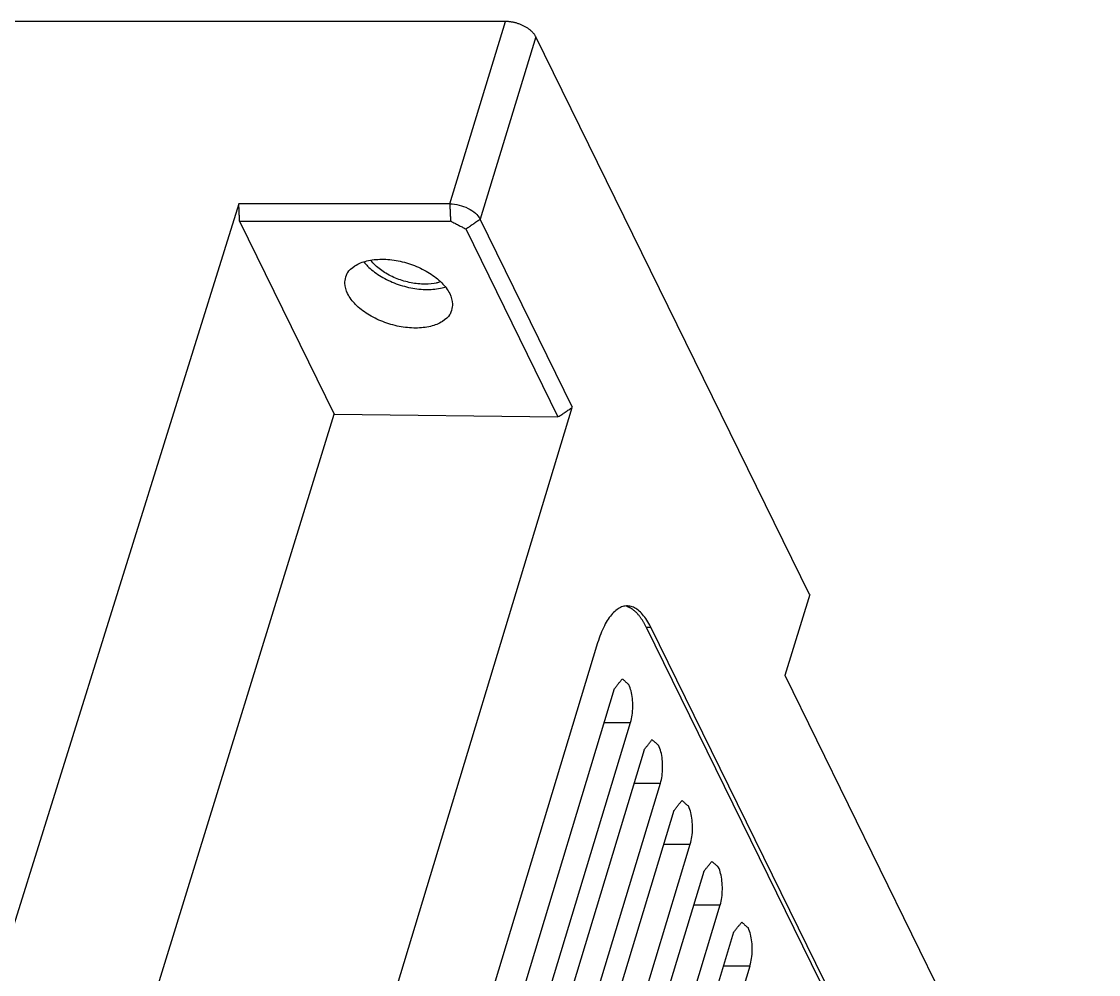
# Model space of a CAD drawing. Header units: millimetres. Extents: x 5016 to 6204, y 3065 to 3485.
# Drawn here: x 6090.87 to 6134.89, y 3228.74 to 3267.69 of the extents above; entities that cross this region are included whole.
import ezdxf

# ---------------------------------------------------------------- set-up
doc = ezdxf.new("R2010")
doc.units = ezdxf.units.MM

msp = doc.modelspace()

# ---------------------------------------------------------------- linework, layer by layer
at = {"color": 7}
for p, q in [((6110.657, 3267.687), (5969.893, 3267.687)), ((6108.375, 3260.234), (6110.657, 3267.687)), ((6111.891, 3267.062), (6109.609, 3259.609)), ((6123.079, 3244.263), (6111.891, 3267.062)), ((6099.75, 3260.234), (6086.096, 3216.521)), ((6108.375, 3260.234), (6099.75, 3260.234)), ((6099.781, 3259.525), (6108.406, 3259.525)), ((6099.781, 3259.525), (6103.653, 3251.636)), ((6113.383, 3251.918), (6109.609, 3259.609)), ((6109.023, 3259.212), (6112.794, 3251.529)), ((6100.089, 3208.021), (6113.381, 3251.917)), ((6090.211, 3208.137), (6103.653, 3251.636)), ((6103.653, 3251.636), (6112.794, 3251.529)), ((6123.089, 3244.263), (6122.066, 3240.953)), ((6116.403, 3242.935), (6116.587, 3242.935)), ((6116.403, 3242.935), (6134.705, 3205.638)), ((6134.89, 3205.638), (6116.587, 3242.935)), ((6114.418, 3242.288), (6104.62, 3209.937)), ((6133.216, 3218.253), (6122.077, 3240.953)), ((6115.095, 3240.407), (6110.836, 3226.346)), ((6111.507, 3224.979), (6115.766, 3239.039)), ((6114.68, 3239.039), (6115.766, 3239.039)), ((6116.315, 3237.921), (6112.056, 3223.86)), ((6112.727, 3222.492), (6116.986, 3236.553)), ((6115.901, 3236.553), (6116.986, 3236.553)), ((6117.535, 3235.434), (6113.276, 3221.373)), ((6113.947, 3220.006), (6118.206, 3234.067)), ((6117.121, 3234.067), (6118.206, 3234.067)), ((6118.755, 3232.948), (6114.497, 3218.887)), ((6115.168, 3217.519), (6119.426, 3231.58)), ((6118.341, 3231.58), (6119.426, 3231.58)), ((6119.975, 3230.461), (6115.717, 3216.401)), ((6116.388, 3215.033), (6120.646, 3229.094)), ((6119.561, 3229.094), (6120.646, 3229.094))]:
    msp.add_line(p, q, dxfattribs=at)
for points in [[(6111.891, 3267.062, 0), (6111.881, 3267.081, 0), (6111.87, 3267.101, 0), (6111.858, 3267.121, 0), (6111.845, 3267.14, 0), (6111.831, 3267.16, 0), (6111.817, 3267.179, 0), (6111.801, 3267.198, 0), (6111.785, 3267.217, 0), (6111.768, 3267.236, 0), (6111.751, 3267.255, 0), (6111.732, 3267.274, 0), (6111.713, 3267.292, 0), (6111.693, 3267.31, 0), (6111.672, 3267.328, 0), (6111.65, 3267.346, 0), (6111.628, 3267.363, 0), (6111.605, 3267.38, 0), (6111.582, 3267.397, 0), (6111.558, 3267.413, 0), (6111.533, 3267.429, 0), (6111.508, 3267.445, 0), (6111.482, 3267.46, 0), (6111.456, 3267.475, 0), (6111.429, 3267.49, 0), (6111.402, 3267.504, 0), (6111.375, 3267.518, 0), (6111.347, 3267.531, 0), (6111.318, 3267.544, 0), (6111.29, 3267.556, 0), (6111.26, 3267.568, 0), (6111.231, 3267.579, 0), (6111.201, 3267.59, 0), (6111.172, 3267.6, 0), (6111.142, 3267.61, 0), (6111.111, 3267.619, 0), (6111.081, 3267.628, 0), (6111.05, 3267.636, 0), (6111.02, 3267.643, 0), (6110.989, 3267.65, 0), (6110.959, 3267.656, 0), (6110.928, 3267.662, 0), (6110.897, 3267.667, 0), (6110.867, 3267.672, 0), (6110.836, 3267.676, 0), (6110.806, 3267.679, 0), (6110.776, 3267.682, 0), (6110.746, 3267.684, 0), (6110.716, 3267.686, 0), (6110.686, 3267.687, 0), (6110.657, 3267.687, 0)], [(6116.587, 3242.935, 0), (6116.548, 3243.012, 0), (6116.508, 3243.085, 0), (6116.468, 3243.155, 0), (6116.426, 3243.222, 0), (6116.384, 3243.285, 0), (6116.341, 3243.345, 0), (6116.298, 3243.402, 0), (6116.254, 3243.455, 0), (6116.209, 3243.504, 0), (6116.163, 3243.55, 0), (6116.117, 3243.592, 0), (6116.071, 3243.63, 0), (6116.024, 3243.665, 0), (6115.977, 3243.695, 0), (6115.93, 3243.722, 0), (6115.882, 3243.745, 0), (6115.834, 3243.764, 0), (6115.785, 3243.779, 0), (6115.737, 3243.791, 0), (6115.688, 3243.798, 0), (6115.64, 3243.801, 0), (6115.591, 3243.801, 0), (6115.543, 3243.796, 0), (6115.494, 3243.788, 0), (6115.446, 3243.775, 0), (6115.398, 3243.759, 0), (6115.35, 3243.739, 0), (6115.303, 3243.715, 0), (6115.255, 3243.687, 0), (6115.209, 3243.655, 0), (6115.162, 3243.619, 0), (6115.116, 3243.58, 0), (6115.071, 3243.537, 0), (6115.026, 3243.49, 0), (6114.982, 3243.44, 0), (6114.938, 3243.386, 0), (6114.895, 3243.328, 0), (6114.853, 3243.267, 0), (6114.811, 3243.202, 0), (6114.771, 3243.135, 0), (6114.731, 3243.064, 0), (6114.692, 3242.989, 0), (6114.654, 3242.912, 0), (6114.617, 3242.831, 0), (6114.581, 3242.748, 0), (6114.546, 3242.661, 0), (6114.512, 3242.572, 0), (6114.48, 3242.48, 0), (6114.448, 3242.385, 0), (6114.418, 3242.288, 0)], [(6116.403, 3242.935, 0), (6116.389, 3242.962, 0), (6116.375, 3242.989, 0), (6116.362, 3243.016, 0), (6116.348, 3243.042, 0), (6116.334, 3243.068, 0), (6116.319, 3243.094, 0), (6116.305, 3243.119, 0), (6116.291, 3243.143, 0), (6116.276, 3243.167, 0), (6116.262, 3243.191, 0), (6116.247, 3243.215, 0), (6116.232, 3243.238, 0), (6116.217, 3243.26, 0), (6116.202, 3243.282, 0), (6116.187, 3243.304, 0), (6116.172, 3243.325, 0), (6116.157, 3243.346, 0), (6116.142, 3243.366, 0), (6116.126, 3243.386, 0), (6116.111, 3243.406, 0), (6116.095, 3243.425, 0), (6116.079, 3243.443, 0), (6116.064, 3243.462, 0), (6116.048, 3243.479, 0), (6116.032, 3243.497, 0), (6116.016, 3243.513, 0), (6116, 3243.53, 0), (6115.984, 3243.546, 0), (6115.968, 3243.561, 0), (6115.951, 3243.576, 0), (6115.935, 3243.59, 0), (6115.919, 3243.604, 0), (6115.902, 3243.618, 0), (6115.886, 3243.631, 0), (6115.869, 3243.644, 0), (6115.853, 3243.656, 0), (6115.836, 3243.667, 0), (6115.82, 3243.679, 0), (6115.803, 3243.689, 0), (6115.786, 3243.7, 0), (6115.769, 3243.709, 0), (6115.752, 3243.719, 0), (6115.736, 3243.727, 0), (6115.719, 3243.736, 0), (6115.702, 3243.743, 0), (6115.685, 3243.751, 0), (6115.668, 3243.758, 0), (6115.651, 3243.764, 0), (6115.634, 3243.77, 0), (6115.617, 3243.775, 0)]]:
    msp.add_polyline3d(points, dxfattribs=at)
msp.add_arc((6107.593, 3258.762), 2.017, 283.4821, 286.6237, dxfattribs=at)
for points in [[(6099.781, 3259.525), (6099.75, 3260.234)], [(6108.373, 3260.225), (6108.406, 3259.525)], [(6108.424, 3259.524), (6109.023, 3259.212)], [(6109.039, 3259.214), (6109.609, 3259.609)], [(6112.812, 3251.53), (6113.381, 3251.917)], [(6115.094, 3240.406), (6115.426, 3240.822)], [(6115.426, 3240.822), (6115.691, 3240.585)], [(6116.314, 3237.92), (6116.646, 3238.336)], [(6116.646, 3238.336), (6116.911, 3238.098)], [(6117.535, 3235.433), (6117.866, 3235.85)], [(6117.866, 3235.85), (6118.131, 3235.612)], [(6118.755, 3232.947), (6119.087, 3233.363)], [(6119.087, 3233.363), (6119.352, 3233.126)], [(6119.975, 3230.46), (6120.307, 3230.877)], [(6120.307, 3230.877), (6120.572, 3230.639)]]:
    msp.add_open_spline(points, degree=1, dxfattribs=at)
for points, knots in [([(6108.375, 3260.234), (6108.502, 3260.234), (6108.76, 3260.2), (6109.118, 3260.069), (6109.417, 3259.875), (6109.562, 3259.708), (6109.612, 3259.602)], [0, 0, 0, 0, 0.264674, 0.536504, 0.788355, 1, 1, 1, 1]), ([(6104.128, 3257.248), (6104.165, 3257.359), (6104.207, 3257.472), (6104.508, 3257.746), (6105.003, 3257.934), (6105.608, 3257.994), (6106.273, 3257.924), (6106.939, 3257.73), (6107.547, 3257.429), (6108.044, 3257.046), (6108.289, 3256.728), (6108.369, 3256.565)], [0, 0, 0, 0, 0.035463, 0.12234, 0.226015, 0.348713, 0.484837, 0.625711, 0.763472, 0.89077, 1, 1, 1, 1]), ([(6104.856, 3257.872), (6104.93, 3257.782), (6105.098, 3257.594), (6105.5, 3257.283), (6106.102, 3256.982), (6106.765, 3256.786), (6107.43, 3256.712), (6107.864, 3256.753), (6108.063, 3256.801)], [0, 0, 0, 0, 0.05713, 0.236332, 0.430512, 0.630602, 0.824836, 1, 1, 1, 1]), ([(6107.979, 3257.042), (6107.867, 3257.008), (6107.755, 3256.975), (6107.341, 3256.934), (6106.78, 3256.994), (6106.218, 3257.158), (6105.704, 3257.412), (6105.355, 3257.681), (6105.212, 3257.843), (6105.139, 3257.934)], [0, 0, 0, 0, 0.037562, 0.203827, 0.388285, 0.579181, 0.765856, 0.938355, 1, 1, 1, 1]), ([(6104.199, 3256.565), (6104.133, 3256.701), (6104.064, 3256.93), (6104.096, 3257.14), (6104.128, 3257.253)], [0, 0, 0, 0, 0.660427, 1, 1, 1, 1]), ([(6108.44, 3255.882), (6108.402, 3255.771), (6108.361, 3255.659), (6108.059, 3255.384), (6107.565, 3255.197), (6106.96, 3255.136), (6106.295, 3255.206), (6105.629, 3255.4), (6105.02, 3255.701), (6104.524, 3256.084), (6104.279, 3256.402), (6104.199, 3256.565)], [0, 0, 0, 0, 0.035463, 0.12234, 0.226015, 0.348713, 0.484837, 0.625711, 0.763472, 0.89077, 1, 1, 1, 1]), ([(6108.369, 3256.565), (6108.435, 3256.43), (6108.503, 3256.2), (6108.472, 3255.99), (6108.439, 3255.878)], [0, 0, 0, 0, 0.660427, 1, 1, 1, 1]), ([(6115.764, 3239.032), (6115.797, 3239.144), (6115.838, 3239.349), (6115.862, 3239.678), (6115.846, 3240.011), (6115.793, 3240.317), (6115.736, 3240.492), (6115.685, 3240.597)], [0, 0, 0, 0, 0.1947, 0.409547, 0.626958, 0.828974, 1, 1, 1, 1]), ([(6116.984, 3236.546), (6117.017, 3236.658), (6117.058, 3236.862), (6117.082, 3237.191), (6117.066, 3237.525), (6117.014, 3237.831), (6116.956, 3238.005), (6116.905, 3238.111)], [0, 0, 0, 0, 0.1947, 0.409547, 0.626958, 0.828974, 1, 1, 1, 1]), ([(6118.204, 3234.06), (6118.238, 3234.171), (6118.279, 3234.376), (6118.302, 3234.705), (6118.287, 3235.038), (6118.234, 3235.344), (6118.176, 3235.519), (6118.125, 3235.624)], [0, 0, 0, 0, 0.1947, 0.409547, 0.626958, 0.828974, 1, 1, 1, 1]), ([(6119.424, 3231.573), (6119.458, 3231.685), (6119.499, 3231.89), (6119.522, 3232.218), (6119.507, 3232.552), (6119.454, 3232.858), (6119.396, 3233.032), (6119.346, 3233.138)], [0, 0, 0, 0, 0.1947, 0.409547, 0.626958, 0.828974, 1, 1, 1, 1]), ([(6120.644, 3229.087), (6120.678, 3229.199), (6120.719, 3229.403), (6120.742, 3229.732), (6120.727, 3230.065), (6120.674, 3230.371), (6120.617, 3230.546), (6120.566, 3230.651)], [0, 0, 0, 0, 0.1947, 0.409547, 0.626958, 0.828974, 1, 1, 1, 1])]:
    msp.add_open_spline(points, degree=3, knots=knots, dxfattribs=at)

doc.saveas('drawing.dxf')
